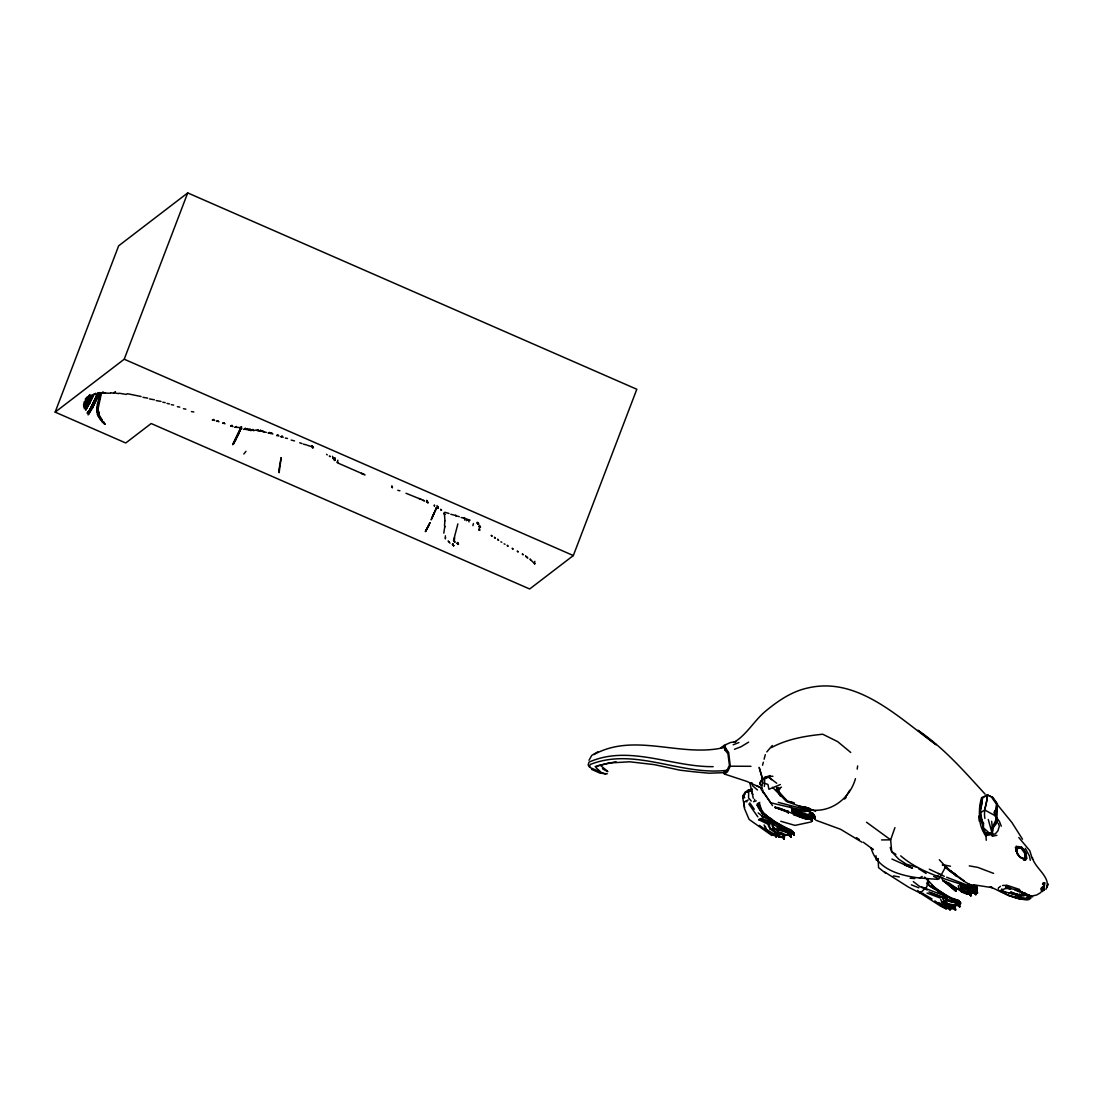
<?xml version="1.0" encoding="UTF-8"?>
<svg xmlns="http://www.w3.org/2000/svg" width="1103" height="1103" viewBox="0 0 1103 1103"><rect width="100%" height="100%" fill="white"/><g stroke="black" fill="none" stroke-linecap="round" stroke-linejoin="round"><path stroke-width="1.5" d="M992.121 798.007L996.643 804.459L996.202 819.432L992.245 827.54L992.024 834.681L992.383 836.184L996.878 835.302M791.926 809.161L793.664 811.463L795.718 811.532L799.937 814.731L809.395 816.813L812.442 816.344L814.938 818.909L815.2 816.689L814.055 814.855L815.2 818.881L812.387 816.992L809.312 817.971L799.799 816.027L795.635 812.952L793.402 813.352L795.318 813.462L799.689 816.275L809.795 818.784L812.291 820.908L812.401 818.977L810.995 817.406M920.247 891.61L920.247 893.127L940.707 906.183L945.947 908.775L948.814 907.852L950.041 909.727L948.029 908.031L945.947 908.775L940.9 905.246M445.309 536.43L445.364 535.81M444.881 514.632L444.399 513.888L444.936 520.644M457.883 523.884L453.54 540.484L455.112 542.276L454.284 541.601L454.615 537.395M761.194 788.011L761.277 789.555L770.804 802.819L802.943 810.319L806.982 809.478L809.947 811.105L809.96 809.45L808.513 807.947L803.825 807.258M960.313 882.634L961.14 885.309L966.49 887.598L972.818 888.935L975.024 887.777L977.368 888.797L976.183 886.04L968.131 884.123M986.275 840.293L985.737 833.096L983.435 828.932L983.504 823.128C978.568 815.834 979.809 805.935 982.194 797.896L987.502 795.084L992.617 797.524L997.277 804.128L996.809 819.488L992.783 827.733L992.383 836.184M952.385 907.286L955.515 909.989L954.908 907.19L952.413 905.411L953.075 904.998L955.239 906.983L955.543 909.961L954.426 908.831L950.8 908.72L938.653 902.53L942.114 906.266L947.367 908.445L947.904 906.197L946.843 906.101M445.364 538.884L445.447 537.258L445.378 538.154M781.613 834.13L783.502 835.633L784.095 839.135L782.854 837.535L778.69 836.887L765.523 828.904L764.131 824.961M991.969 833.275L992.024 830.614M772.059 825.885C774.802 831.097 783.406 830.076 788.328 833.454L791.099 833.096L794.091 834.847L794.174 832.999L790.327 829.608L783.461 827.029L773.024 820.797M957.211 902.764L958.99 903.536L959.803 906.887L958.355 904.212L956.591 903.812M976.334 888.053L975.038 887.35L972.86 888.163C947.891 879.546 921.184 873.424 900.696 855.845M968.958 891.886L971.109 894.092L970.847 895.774L968.861 894.037L961.264 891.458L948.249 882.51M808.926 810.319L805.135 811.546L791.83 808.761L807.782 814.607C810.884 811.725 814.111 819.364 813.6 814.593L809.478 811.27L804.969 809.836M972.818 888.935L973.466 885.185L973.246 886.784M1016.649 849.627L1017.338 854.287L1020.716 857.762M987.295 795.677C987.033 803.342 983.256 810.553 984.896 818.454M312.604 446.949L313.431 447.611L311.956 445.805L312.769 447.005L307.613 445.378M100.318 416.396L100.208 418.919L100.056 416.493M334.816 457.814L334.678 460.365L333.713 457.731L335.202 459.965L334.278 459.551M98.401 413.349L98.856 415.486L98.705 412.081L98.65 415.086L97.726 414.673M98.87 417.706L99.008 415.224M808.609 809.947L809.685 811.174L807.327 808.844L804.294 809.106L805.135 811.546L805.728 809.05M99.063 416.534L99.146 415.362L99.656 417.099L98.663 415.459L99.229 416.589L98.305 416.189M444.647 527.193L444.881 525.993L443.806 533.163M795.635 812.952L795.718 811.532M998.394 823.458L999.318 826.216L997.884 830.89L995.278 833.868L985.696 835.619C978.609 825.913 978.154 813.807 981.505 802.433M950.041 909.727L949.559 906.638M101.697 421.787L102.014 419.526M1021.171 896.022L1020.633 894.767L1021.433 896.119L1024.108 895.374M809.312 817.971L809.395 816.813M102.014 420.96L102.152 419.416L102.193 421.208L102.069 420.353M953.075 904.998L952.303 908.141L950.8 908.72L951.406 907.038M477.93 522.808L478.371 524.463L477.241 522.257L478.909 524.049L476.827 523.125M945.809 907.879L948.153 907.686L949.945 909.727L949.559 906.969M1042.569 884.041L1043.038 882.993L1044.748 882.979L1043.907 890.383L1042.542 890.686L1042.045 887.281M764.365 786.425L764.82 777.394L769.991 775.588M976.458 890.907L977.423 893.196L977.12 890.162L973.273 888.301M812.318 814.965L813.573 816.62L812.842 813.173M977.286 887.377L976.183 886.04M769.784 825.127L758.63 819.653L762.752 819.75L774.265 823.555L772.155 820.949M967.979 891.472L971.012 893.609L973.563 892.837L975.852 894.588L974.17 892.41L972.101 892.81L964.615 890.934L960.603 887.46L973.094 892.217L976.569 891.927L977.451 893.154L977.065 890.259L973.163 888.466M1025.073 859.609L1025.859 859.885L1023.419 859.83L1025.073 859.609L1025.776 858.299L1025.183 852.909M983.504 823.128L981.642 822.617L983.187 825.775L982.759 829.056L985.696 835.619M334.43 460.558L334.719 457.883M96.967 412.467L97.464 408.331M534.5 564.074L534.831 561.33M990.715 832.875L986.634 833.013L986.372 835.081L985.737 833.096M97.257 414.48L97.629 411.626M857.21 769.122L857.638 765.909M933.634 876.458L939.094 878.87L945.712 866.613L939.342 859.747M979.864 813.269L984.676 809.96L987.199 799.289L987.268 794.78L992.659 797.331L997.429 803.977L996.685 808.83L994.699 811.946L995.182 815.71L999.415 821.418L1001.276 826.175M444.881 521.016L444.468 525.607M743.67 801.44L744.497 808.609L749.116 819.432L771.714 835.385L775.23 834.792L776.181 836.956L774.03 834.723L771.714 835.385L771.507 834.213L759.443 825.361M990.701 833.813L991.776 832.076L988.274 819.515M781.848 832.958L784.523 837.08L783.833 839.218M1010.458 889.363L1005.536 887.488L1006.653 885.447M774.857 833.261L776.636 835.164C775.699 839.314 777.284 834.047 775.45 833.275M996.643 804.459L995.844 809.34L993.996 812.484L997.36 820.715M924.507 877.078L927.844 880.097L926.906 886.702L920.247 893.127L908.417 887.088L884.758 872.046M337.863 460.185L337.353 462.791L364.252 474.552L361.467 473.325L363.328 474.138M98.636 411.75L98.07 416.093M98.015 411.653L97.45 407.6L97.85 408.441M1000.972 891.527L1001.152 890.672C1009.121 883.944 1024.342 894.243 1029.885 895.526L1026.479 898.531L1019.944 898.035L1008.073 895.305L990.218 886.743L992.355 887.681L973.839 884.799M98.015 411.584L98.264 410.468L98.305 413.68L97.354 410.978L98.829 413.267L97.905 412.867M998.27 888.742L998.477 887.818M980.981 808.568L982.497 798.214L980.526 811.808L982.277 822.383L981.201 818.95M1016.346 848.924L1015.753 851.406L1015.987 848.248L1017.283 847.214L1021.516 847.89L1023.722 850.082M987.502 795.084L981.573 797.703C979.243 805.893 977.754 816.151 983.187 823.403M472.897 525.662L473.435 523.553M1022.288 893.609C1024.191 895.512 1020.427 895.733 1019.586 893.968M762.545 765.234L763.331 762.214M764.117 759.195L765.289 754.673M762.876 779.669L761.635 788.769M1042.542 890.686L1044.21 882.883M101.035 394.984L98.084 408.744L96.926 408.027L97.354 404.056L100.414 393.137M754.411 800.226L754.659 799.303M1005.109 892.079L1001.193 890.838L1001.621 889.308L1002.379 890.066M774.596 832.903L773.865 835.509L768.901 832.6L765.523 828.904M807.175 817.681L806.886 819.336L808.278 816.454M967.703 891.679L968.696 891.969L968.117 893.995L966.973 894.34L966.959 892.865L969.206 893.54L970.833 895.76M1001.193 890.838L1001.882 889.17M100.897 393.275L96.678 410.454M812.415 820.784L811.312 819.391M595.124 766.544L608.815 763L629.716 761.787L654.465 764.655L679.889 770.17L693.759 771.783L708.967 773.203L723.913 772.665L727.042 770.266L729.428 765.303L727.911 753.611L725.126 750.233L725.746 748.317L724.285 745.338L730.283 742.581L735.935 741.533L734.267 742.181C746.965 734.488 754.204 720.549 765.579 711.159C778.056 700.832 791.747 691.402 807.865 687.969C857.886 676.208 898.986 718.053 936.171 744.759L917.917 730.296C943.754 747.724 964.27 771.369 985.144 794.188M744.856 793.471L742.967 799.082L744.58 807.451M760.987 785.295L759.981 783.516L762.325 778.925L766.144 777.008L768.998 777.339L776.733 783.254M955.612 903.522L954.702 906.142L946.815 904.557L943.81 901.634L941.659 901.882L940.694 899.248M894.933 827.622L890.645 839.838L891.707 851.654L898.793 859.251L906.432 864.228L916.634 867.165M589.333 766.971L590.243 764.476C635.066 746.703 681.171 776.098 727.042 770.266M589.002 760.27L591.801 755.362L597.84 751.832M55.15 412.122L118.655 245.817L187.717 192.915L636.817 389.262L573.326 555.554L529.674 588.988L151.166 423.524L125.756 442.992L55.15 412.122L124.212 359.22L187.717 192.915M779.421 834.957L778.69 836.887L782.992 836.956L784.012 839.176L783.406 837.329M241.585 426.889L233.726 443.916M237.986 435.354L241.309 427.468M436.043 508.469L436.54 507.297L431.149 519.871L434.334 512.481M934.227 888.246L931.635 885.006C939.342 890.852 947.698 897.401 957.032 899.855L960.437 902.268C961.196 905.784 959.665 899.179 957.004 899.965L951.448 898.724L935.675 888.756M237.655 435.975L241.529 426.82M241.323 426.847L232.678 444.716L241.074 427.44M235.146 441.09L241.019 427.564M432.252 517.252L436.595 508.235M855.459 778.649C850.137 797.814 831.772 812.497 811.546 810.002M97.822 393.233L90.115 409.447L87.22 413.239L89.633 410.206L98.057 392.751M92.459 394.791L84.793 408.4M90.088 402.512L85.703 410.178L94.251 393.674M99.656 392.82L92.459 407.986L99.697 392.751M89.343 403.988L92.955 396.418M91.921 395.37L84.269 408.799M90.97 395.274L85.028 405.987M89.729 395.949L87.551 400.417L83.428 404.966M88.847 411.819L94.265 400.94M725.746 748.317L728.642 752.467L730.296 766.213L727.511 771.769L724.519 774.058L723.913 772.665M1023.515 895.746L1024.039 894.712M89.715 394.681L83.69 404.773L85.234 403.574M90.06 396.556L83.98 406.786L85.524 405.573L83.718 406.979M425.441 531.508L429.977 522.725L425.441 531.508L428.709 525.786M744.663 797.814L743.684 795.994L745.683 792.368L749.075 790.286L751.86 791.527M1040.515 892.713L1036.765 894.96L1030.547 896.367L1027.431 899.483L1020.247 899.083L1008.073 895.305M1045.92 889.363C1052.248 877.602 1034.724 868.475 1032.422 857.596M849.751 790.244L844.443 798.986L846.056 797.676M742.939 797.924L742.788 796.021L745.228 792.023L749.075 790.286M1015.311 847.821L1016.387 846.098M760.257 784.647L759.705 783.061L762.325 778.925M1021.902 895.374L1023.088 894.505M1028.217 897.704L1029.844 895.953L1028.52 895.029M752.425 789.031L747.751 790.465L746.469 792.326L751.75 790.341M959.72 905.191L956.411 902.847L954.702 906.142L957.321 905.315L959.762 906.9L957.873 904.86L955.722 905.315L947.849 903.715L943.616 900.2L960.506 903.743L958.507 901.964L949.945 900.131L931.332 893.237L940.942 897.18L945.616 897.415L946.553 898.311L945.519 895.181M87.744 412.839L90.115 409.447L87.482 413.032L89.633 410.206M1042.68 884.206L1044.748 882.979M87.358 396.832L85.221 399.134M992.245 827.54L993.9 825.306M86.544 400.348L88.778 397.328M955.543 909.961L954.991 907.355L948.263 904.033M437.519 507.38L438.153 506.553M243.86 454.009L245.955 451.348M944.857 867.055L945.809 865.841L947.711 868.695M993.1 827.829L997.443 822.231L997.015 817.999M1028.258 896.918L1026.245 898.545L1019.944 898.035M85.744 400.292L83.925 402.361M1029.14 896.036L1028.134 897.621M766.792 751.901L772.307 745.545M812.401 818.977L808.913 816.744M1028.727 896.794L1028.313 897.015M976.569 891.927L966.393 888.604L961.14 885.654L960.272 882.993M788.411 812.704L788.011 810.967M793.857 834.916L794.077 833.013L790.327 829.608M950.179 909.63L948.718 907.038M466.376 520.671L467.727 519.678M1029.43 896.339L1027.899 897.552M88.543 414.452L93.217 406.469L88.033 414.852M1042.294 888.811L1043.452 888.315L1042.652 887.033M958.342 889.445L942.9 880.883L946.333 881.738L955.57 889.79L955.901 891.155L955.625 888.149M774.265 823.555L774.113 821.528C770.707 816.385 763.111 816.771 760.56 810.815M607.298 773.782L600.087 773.189L591.566 769.342M773.051 822.3C778.787 826.147 764.944 813.352 763.097 814.317M943.81 901.634L945.009 900.641M999.221 887.336L1000.476 886.302M946.815 904.557L947.849 903.715M113.637 392.999L115.429 391.62M975.659 894.657L975.135 891.362M1028.892 896.394L1029.595 896.339M1025.487 895.278L1024.604 895.636M724.285 745.338L720.879 747.944L725.512 745.78M772.527 787.308L786.453 801.412L803.398 807.589L805.231 807.038L808.706 808.196M101.504 393.357L103.282 392.034L101.766 393.151L110.479 393.192M1017.187 847.724L1021.516 847.89M971.012 893.609L972.101 892.81M970.888 895.719L970.406 894.45L962.395 891.748L958.672 888.66L960.644 888.673L963.415 891.789L964.615 890.934M98.084 393.743L99.822 392.503L98.346 393.55L100.718 393.964M246.493 429.674L247.968 428.626L245.293 429.467M94.127 394.543L95.864 393.316L94.389 394.336L96.774 394.75M243.846 429.467L245.583 428.24L244.108 429.26M960.644 888.673L961.968 887.736M248.864 430.087L250.326 429.095L247.679 429.88M88.612 396.529L90.322 395.384L88.874 396.335L91.259 396.749M970.088 894.685L971.109 894.092M976.334 887.777L977.368 888.797L975.962 886.164M774.113 834.295L776.305 836.86M954.426 908.831L955.377 910.016M1026.617 897.139L1028.492 895.898M1030.878 898.214L1028.644 899.662C1017.959 900.076 1007.659 895.305 998.532 890.149M788.328 833.454L789.969 830.862L771.231 821.914M761.994 779.876L766.24 777.132L769.025 777.463L771.521 779.711M748.62 742.126L741.175 746.676L734.46 749.295M975.921 894.533L974.542 891.748M594.007 754.535C634.68 731.951 681.213 757.858 724.078 747.489L725.126 750.233M234.856 427.412L236.469 426.503L235.118 427.219L241.102 427.661L239.875 428.033L241.998 428.653M230.624 426.199L232.209 425.358L230.885 425.992L232.995 426.613M254.407 430.308L258.392 429.839L257.054 430.515L259.164 431.121L260.777 430.225L259.426 430.928L263.052 430.915L261.811 431.328L263.92 431.949M251.512 430.294L253.083 429.481L251.774 430.087L253.883 430.708M771.369 747.613C787.046 739.12 805.135 735.977 822.714 734.226L837.646 741.616L850.758 752.467M873.383 849.641L871.08 847.973C877.05 869.44 899.91 875.548 919.35 877.974L922.205 876.527M748.192 799.978L745.201 801.467L746.965 801.812M757.306 803.632L759.774 802.419M776.25 790.561L780.207 788.673M942.183 879.505L955.777 891.127L955.887 889.321M276.632 435.616L278.177 434.899L276.894 435.409L279.004 436.016M280.865 436.829L282.409 436.126L281.127 436.636L283.25 437.243M222.668 423.345L224.212 422.656L222.93 423.152L225.053 423.759M790.796 831.331L794.174 832.999M775.892 789.651L781.503 787.142M790.231 831.469L793.512 833.206L793.995 834.888L793.512 833.206L792.781 833.578M268.291 433.065L269.683 432.486L268.429 432.969L272.014 433.052L270.8 433.382L272.924 433.989M764.269 778.69L770.032 776.333L772.941 776.278M791.83 809.05L793.595 811.201L808.499 815.793L812.484 815.296M216.588 421.318L218.077 420.712L216.85 421.112L218.959 421.732M212.355 420.091L213.844 419.498L212.617 419.898L214.727 420.505M733.15 744.815L738.886 742.54M264.058 431.949L266.306 432.348M1018.993 847.614L1016.759 849.324C1016.235 853.529 1019.351 857.472 1023.308 858.603L1025.294 856.934L1024.949 855.404M780.372 784.509L768.929 789.293L767.936 784.412L763.869 783.102M770.17 776.374L765.137 778.194L764.82 777.394M1022.908 895.264L1017.683 895.457L1010.569 893.499M747.751 790.465L751.805 789.762M753.528 801.716L756.217 800.847M977.451 893.154L976.61 890.659L974.859 890.08M937.44 891.403C945.381 894.561 952.054 900.627 960.451 902.213M787.997 832.131L790.465 833.11L791.182 837.274L788.231 834.888L785.074 835.454L776.705 832.531L772.927 828.987L770.197 829.125L768.212 825.375M1041.011 891.872L1042.487 891.472L1041.618 890.783M191.412 411.571L193.797 411.984M183.47 408.73L185.842 409.144M785.074 835.454L789.279 834.695L791.182 837.274L790.299 833.523L788.548 832.737M751.281 791.058L748.634 790.41M177.376 406.69L179.748 407.104M948.029 908.031L948.814 907.852M149.581 398.955L154.351 399.769M156.199 400.582L160.955 401.409M167.049 403.436L169.435 403.85M171.282 404.663L173.667 405.077M811.312 821.914L795.001 825.389L780.731 821.266M162.817 402.223L165.188 402.623M285.374 438.056L287.483 438.47M142.976 397.314L147.733 398.142M397.825 490.352L399.92 490.766M788.231 834.888L789.279 834.695M982.759 829.056L983.421 827.333M782.854 837.535L783.64 837.384M406.014 493.262L420.863 499.301M977.299 893.223L976.762 891.72M772.927 828.987L775.202 828.587L778.677 832.2L786.977 835.081M119.179 393.219L126.321 394.447L127.341 393.688L141.115 396.515M113.899 392.792L118.655 393.619M111.003 392.778L113.375 393.192M615.998 761.677L597.605 765.799L595.951 767.605L600.087 771.314M1032.615 896.877L1015.891 889.294M805.617 807.493L799.303 806.017M291.192 440.083L294.501 440.897M303.366 444.151L306.675 444.964M461.164 517.541L463.301 517.859M1027.114 895.484L1028.865 895.36M450.837 514.288L454.146 515.101M771.507 834.213L772.638 834.171M1002.53 885.475L1007.094 885.323L1019.696 889.501M806.514 809.009L808.499 808.94L809.905 811.146M804.763 807.396L809.96 809.45M742.788 796.021L743.684 795.994M607.822 771.631L606.209 771.052M730.296 766.213L750.95 766.295M881.587 839.934L890.645 839.838L866.531 822.245M808.058 819.157L809.533 819.143M444.743 512.261L448.99 513.474M299.726 442.813L301.988 443.544M804.294 809.106L778.277 802.391M775.244 835.495L776.016 835.522M774.03 834.723L775.23 834.792M713.172 766.654C671.892 767.178 629.082 744.304 589.016 762.132L588.12 765.013L590.505 767.743L605.575 774.223M773.534 828.477L775.202 828.587M910.113 878.222L914.842 878.553M919.35 877.974L937.881 879.394M1010.665 887.832L1006.432 886.826M456.297 515.625L455.208 515.404L459.303 516.728M1025.583 893.333L1024.508 892.892M923.39 893.43L920.247 893.127L917.682 890.452M811.215 819.681L812.208 820.949L811.711 819.46L808.265 817.957M813.008 813.338L805.314 810.167M1016.428 894.064L1017.669 894.23L1016.263 893.926M944.113 896.863L940.859 896.601L928.905 891.913M781.875 809.464L782.854 809.602M957.321 901.523L960.051 902.53L960.423 903.784L960.12 902.323M1016.511 894.285L1018.207 894.547M815.145 818.826L813.683 815.158L811.546 814.497M969.247 865.883L977.741 867.372L993.624 873.397M771.424 821.845L760.656 818.564L758.63 819.653L762.008 820.067L793.484 833.372M976.183 886.247L972.267 885.64C962.05 881.228 953.888 873.714 945.712 866.613M963.415 891.789L969.895 892.975L971.067 895.65L970.985 894.147L968.696 891.969M893.361 875.865L899.331 876.954M942.872 864.766L950.496 866.213M455.208 515.404L456.215 515.611M1016.015 894.933L1020.413 896.022M1020.565 895.733L1011.217 893.361M1019.42 847.132L1017.021 846.635C1023.308 845.684 1026.934 853.253 1026.562 858.589L1025.776 858.299M1007.563 892.617L1001.455 890.604M943.134 878.305L937.192 875.506M1008.928 892.851L1009.962 893.072M950.951 901.73L955.074 902.626M794.284 803.094L788.093 801.716L777.394 791.251L776.54 786.977M810.291 813.6L812.428 814.097L813.449 816.675M942.307 865.014L945.809 865.841M787.473 801.109L793.65 802.626M1015.932 895.443L1018.814 896.215M1008.459 892.782L1009.466 893.058M764.282 816.179L772.638 820.232L774.471 823.376M1010.872 892.244L1013.864 893.099M815.82 820.205L840.638 829.318L861.981 842.209M786.012 810.76L774.761 807.299L787.032 811.918M799.137 816.73L806.886 819.336M946.622 877.23L971.922 886.95L975.41 886.812L977.23 888.839M793.443 814.759L805.962 818.757M1010.831 891.996L1015.822 893.816M1014.953 890.024L1031.346 896.739L1030.547 896.367M927.016 893.044L939.921 897.925M801.495 815.6L805.921 817.24M956.963 903.026L959.651 905.163M944.306 876.32L929.305 869.205M961.292 891.913L966.131 893.788M781.82 829.897L786.287 831.648M911.34 884.813L918.813 887.805M904.446 864.917L912.512 868.213L891.913 859.044M942.61 892.934L929.581 885.943L927.113 882.869C931.649 889.845 941.121 890.728 946.567 896.656L946.553 898.311L945.561 897.249M809.037 817.061L812.042 819.005L812.346 820.797M811.339 819.694L799.317 816.275L778.235 807.644L774.761 807.299L787.101 811.546L788.287 812.814L787.652 811.105M463.412 517.914L470.099 520.189M268.677 432.776L270.538 433.576M124.212 359.22L573.326 555.554M326.571 454.298L327.233 454.905M329.301 456.118L330.224 456.518M337.063 462.033L337.876 462.378M391.579 487.112L392.503 487.526M434.251 505.781L434.472 504.94L434.444 506.098M440.635 509.82L441.558 510.234L440.676 509.241M478.674 526.462L480.536 527.275L479.515 525.635L480.012 527.675L479.543 526.048M478.84 529.674L479.777 530.088L478.799 529.564L479.64 530.185L479.185 528.047M250.064 430.28L250.988 430.694M491.318 535.755L492.241 536.168L491.304 535.286M494.502 537.781L495.426 538.181L494.53 537.202M497.687 539.808L498.611 540.208L497.743 539.174M500.872 541.835L501.81 542.235M504.071 543.848L504.995 544.262M507.256 545.875L508.18 546.275L507.325 545.199M512.302 548.715L513.226 549.115L512.302 548.219M517.348 551.541L518.272 551.955L517.362 551.017M522.381 554.382L523.318 554.781L522.422 553.816M525.579 556.408L526.503 556.808L525.579 555.912M526.903 557.622L527.841 558.021L526.986 556.918M530.102 559.635L531.026 560.048L530.185 558.931M531.425 560.848L532.363 561.262M532.763 562.061L533.687 562.475M534.1 563.275L535.024 563.674M456.697 543.296L458.558 544.096L457.552 542.455L458.035 544.496L457.58 542.869M97.615 410.854L98.539 411.254L97.05 408.992L98.277 411.46L97.726 409.599M100.152 419.512L101.076 419.926M101.476 420.726L102.414 421.139M419.002 498.487L424.572 500.914L423.166 500.307M364.238 474.552L365.052 474.91M449.1 541.849L448.149 541.035L450.024 543.159M810.002 808.871L815.613 811.367M773.396 820.784L788.921 829.359M954.908 908.514L945.616 905.315L941.659 901.882M984.676 809.96L995.182 815.71M762.049 788.355L747.007 781.462L724.519 774.058L724.326 770.79M770.197 829.125L781.062 836.819M1021.061 894.547L1022.123 895.043L1022.012 894.216M961.94 890.507L966.159 892.479M781.903 834.406L778.304 832.131M945.602 899.207L949.407 901.013M776.926 827.829L781.669 830.104M756.63 785.584L760.932 787.652M927.278 889.997L919.723 886.522L913.312 881.6M452.23 544.482L453.567 545.695L452.919 544.069L453.567 545.695L453.002 544.344M946.691 904.736L950.414 906.583M1017.766 889.9L1022.012 892.106M964.284 880.883L950.069 870.777L952.275 872.694M924.286 894.326L932.063 898.986M426.42 501.741L428.019 502.734L426.696 500.307L427.895 502.844L427.123 501.768M986.634 833.013L989.101 834.378M788.507 832.007L790.465 833.11M938.446 873.397L941.645 875.23M950.069 870.777L954.798 873.645L956.784 876.182M921.694 886.909L944.582 895.939L946.595 898.159L946.333 896.491M602.486 768.708L604.968 770.266M918.441 868.585L926.162 873.466M895.884 854.356L891.707 851.654L890.204 847.435M856.48 837.673L859.209 839.452M934.82 900.889L939.784 904.391M782.372 834.985L783.819 835.991M945.092 896.215L946.677 898.2M975.824 886.853L977.286 888.866M758.202 812.911L763.469 817.158L772.045 820.977L774.361 823.431M863.304 842.237L872.928 849.296M943.341 880.856L955.791 891.155M607.532 771.121L600.735 765.675M102.703 422.215L103.42 423.152M772.5 805.631L763.896 792.505M885.612 873.204L878.553 867.634L878.112 858.492M946.057 868.061L949.683 871.067M757.471 789.982L752.673 785.86L751.846 782.647M771.824 820.094L763.51 812.911L759.526 807.451L759.995 810.429M771.466 820.136L762.835 812.456L759.843 806.845L761.98 813.09M984.248 828.491L989.06 832.889M330.031 456.545L329.962 456.242M757.83 816.868L748.84 804.046M932.366 885.847L935.192 888.563M927.844 880.097L935.399 888.453M1018.8 837.522L1029.802 850.703L1032.505 859.347M944.251 900.613L947.077 903.467M787.225 801.247L778.635 791.416L778.249 787.445M1021.102 848.179L1024.59 853.129L1025.597 857.224L1024.894 858.41L1023.543 859.072L1019.42 856.548L1016.511 851.502M1021.612 846.939L1025.652 852.771L1026.562 858.589L1025.39 855.501M808.513 807.947L809.809 809.312M996.836 803.99L1011.906 822.521L1022.495 839.204M443.875 513.143L444.674 514.232L444.013 513.322M749.778 802.86L754.287 809.216M786.839 800.916L777.394 791.251L780.745 796.035M813.573 815.696L815.145 818.909M932.297 885.93L934.903 888.921M333.616 458.945L332.472 456.27M764.93 815.517L756.934 804.763L758.947 808.789M956.549 876.444L950.138 870.598L951.765 872.611M751.281 801.068L748.537 797.841L748.73 790.768M1022.081 893.981L1022.715 894.74M104.757 424.365L103.654 421.567M752.232 793.388L752.991 794.325M312.645 448.204L312.052 446.122M100.47 418.713L99.38 415.886M438.112 508.414L437.036 505.546M764.724 815.103L761.815 811.436L759.609 803.632M787.17 811.436L788.245 812.801L787.377 811.422M789.445 833.73L791.03 837.301L790.079 833.234M927.306 880.015L929.277 882.814M790.286 806.403L792.188 809.175M1025.28 848.331L1029.554 856.176L1030.257 860.285M954.578 888.08L955.86 891.086M791.871 810.705L793.498 813.187M949.214 906.707L950.097 908.072M791.816 810.843L793.402 813.352M453.664 540.401L454.436 541.67M807.782 814.607L808.499 815.793M758.533 803.963L758.74 806.651L761.222 811.367M772.5 825.637L773.851 828.339M768.846 825.03L770.652 829.098M780.345 795.663L777.877 788.038M959.72 884.675L960.754 887.253M765.317 826.381L766.295 829.001M942.472 897.745L943.465 900.42M758.74 806.651L759.802 809.726M955.57 887.722L956.122 889.335M1042.307 887.336L1042.831 888.88M778.635 791.416L780.042 795.732M762.463 778.373L759.167 767.412L762.518 779.269M477.916 522.85L478.385 524.449M469.037 521.912L468.568 520.078M877.671 858.796L878.471 861.788M761.883 815.586L762.89 819.419M958.259 885.654L958.948 888.563M749.888 783.075L753.294 798.255M391.841 485.94L392.241 487.719L392.048 486.34M1043.452 888.315L1043.907 890.383M809.45 809.326L809.836 811.05M775.795 835.095L776.126 836.874M464.735 520.161L464.501 517.583M793.843 833.137L794.091 834.847M979.864 815.986L980.526 820.99M991.638 821.28L992.659 830.573M1040.901 888.315L1041.094 890.038M762.835 789.941L763.097 792.588M995.981 818.385L996.299 822.162M875.989 855.707L876.32 860.119M978.954 815.93L979.202 821.128M975.893 892.796L975.907 894.561M100.883 418.051L101.283 420.326L100.883 418.051M278.935 469.837L279.128 472.677L281.155 457.58L278.935 469.837M1047.85 883.986L1047.078 887.336L1047.85 883.986M957.032 899.855L955.832 903.398L957.032 899.855M973.742 890.19L973.094 892.217L974.514 888.466L973.742 890.19M105.433 392.599L104.675 393.164L105.433 392.599M269.573 433.024L268.539 432.872L269.601 433.176M333.878 458.751L332.858 458.076L333.878 458.751M438.374 508.207L437.381 507.49L438.374 508.207M100.731 418.506L99.739 417.803L100.731 418.506M105.019 424.159L104.013 423.455L105.019 424.159M453.581 545.682L452.988 544.358L453.567 545.682"/></g></svg>
